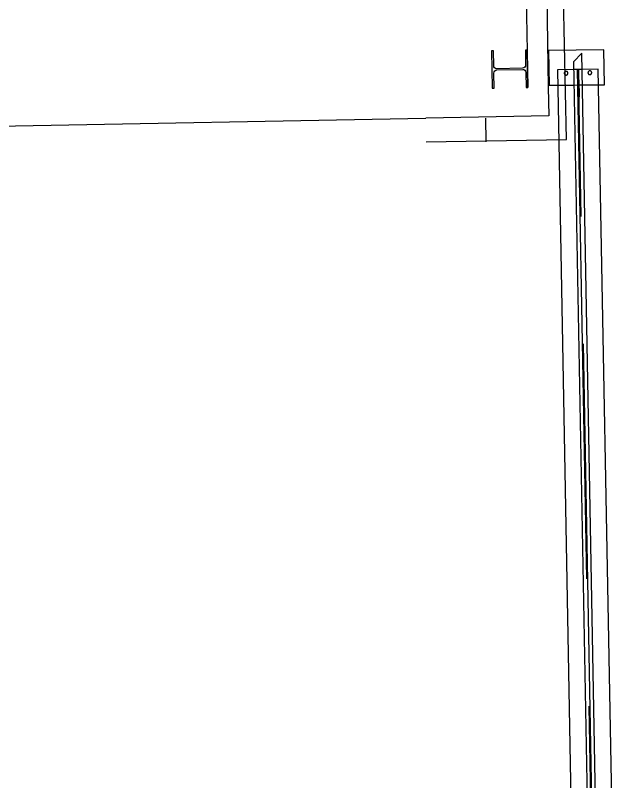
# Model space of a CAD drawing. Header units: millimetres. Extents: x 3476 to 38328, y 1439 to 26921.
# Drawn here: x 18437.5 to 18789.1, y 11726.1 to 12177.4 of the extents above; entities that cross this region are included whole.
import ezdxf

# ---------------------------------------------------------------- set-up
doc = ezdxf.new("R2010")
doc.units = ezdxf.units.MM
doc.header["$LTSCALE"] = 100
doc.header["$MEASUREMENT"] = 0
doc.linetypes.add('ACAD_ISO02W100', pattern=[15, 12, -3])
for name, color, linetype in [('A-KOLOM', 7, 'CONTINUOUS'), ('A-MUUR', 7, 'CONTINUOUS'), ('L-HULPLIJNEN', 7, 'CONTINUOUS'), ('Platen', 6, 'CONTINUOUS'), ('Profielen', 2, 'CONTINUOUS')]:
    doc.layers.add(name, color=color, linetype=linetype)

msp = doc.modelspace()

# ---------------------------------------------------------------- linework, layer by layer
at = {"layer": 'A-KOLOM'}
msp.add_lwpolyline([(18739.2, 12134.92), (18738.8, 12156.92), (18737.7, 12156.89), (18737.86, 12148.05, -0.414214), (18736.09, 12146.21), (18720.89, 12145.94, -0.414214), (18719.06, 12147.7), (18718.9, 12156.55), (18717.8, 12156.53), (18718.2, 12134.53), (18719.3, 12134.55), (18719.14, 12143.4, -0.414214), (18720.91, 12145.24), (18736.1, 12145.51, -0.414214), (18737.94, 12143.75), (18738.1, 12134.9)], format="xyb", close=True, dxfattribs=at)
at = {"layer": 'A-MUUR'}
for p, q in [((18663.87, 16245.23), (18739.2, 12134.92)), ((18675.86, 16245.45), (18751.2, 12135.14)), ((18751.2, 12135.14), (18751.51, 12118.14)), ((18751.51, 12118.14), (18679.02, 12116.81)), ((17098.29, 12087.84), (18679.02, 12116.81)), ((18714.26, 12116.88), (18714.51, 12102.89)), ((18679.28, 12102.82), (18761.92, 12104.16))]:
    msp.add_line(p, q, dxfattribs=at)
at = {"layer": 'L-HULPLIJNEN'}
msp.add_line((18761.99, 12104.16), (18669.35, 16107.74), dxfattribs=at)
at = {"layer": 'Platen', "linetype": 'Continuous', "ltscale": 0.25}
for p, q in [((18783.92, 12157.01), (18751.32, 12156.7)), ((18751.32, 12156.7), (18751.7, 12136.2)), ((18770.93, 12155.02), (18766.02, 12149.93)), ((18779.29, 11698.74), (18770.93, 12155.02)), ((18784.3, 12136.51), (18783.92, 12157.01)), ((18766.02, 12149.93), (18774.38, 11693.65)), ((18751.7, 12136.2), (18756.77, 12136.25)), ((18780.77, 12136.48), (18784.3, 12136.51))]:
    msp.add_line(p, q, dxfattribs=at)
at = {"layer": 'Platen', "color": 8, "linetype": 'ACAD_ISO02W100', "ltscale": 0.25}
for p, q in [((18771.1, 12145.56), (18766.1, 12145.47)), ((18768.23, 12145.51), (18776.69, 11683.89)), ((18777.44, 11683.91), (18768.98, 12145.52)), ((18768.98, 12145.52), (18769.05, 12141.62)), ((18769.09, 12139.42), (18769.27, 12129.43))]:
    msp.add_line(p, q, dxfattribs=at)
at = {"layer": 'Profielen', "linetype": 'Continuous', "ltscale": 0.25}
for p, q in [((18766.1, 12145.47), (18756.6, 12145.3)), ((18756.6, 12145.3), (18765.07, 11683.68)), ((18780.6, 12145.74), (18771.1, 12145.56)), ((18789.06, 11684.12), (18780.6, 12145.74))]:
    msp.add_line(p, q, dxfattribs=at)
at = {"layer": 'Profielen', "color": 8, "linetype": 'ACAD_ISO02W100', "ltscale": 0.25}
for p, q in [((18769.05, 12141.62), (18768.3, 12141.61)), ((18768.34, 12139.41), (18769.09, 12139.42)), ((18769.23, 12131.63), (18768.48, 12131.61)), ((18768.52, 12129.41), (18769.27, 12129.43))]:
    msp.add_line(p, q, dxfattribs=at)
msp.add_lwpolyline([(18756.77, 12136.25), (18766.27, 12136.34), (18768.4, 12136.36), (18769.15, 12136.37), (18771.27, 12136.39), (18780.77, 12136.48)], dxfattribs=at)
at = {"layer": 'Profielen', "color": 8, "linetype": 'ACAD_ISO02W100', "ltscale": 0.25, "extrusion": (5.51888e-15, 5.91091e-16, -1)}
msp.add_circle((-18761.64, 12143.29), 1.1, dxfattribs=at)
at = {"layer": 'Profielen', "color": 8, "linetype": 'ACAD_ISO02W100', "ltscale": 0.25, "extrusion": (-1.62831e-13, 1.62881e-13, -1)}
msp.add_circle((-18775.64, 12143.55, 0), 1.1, dxfattribs=at)
at = {"layer": 'Profielen', "color": 8, "linetype": 'ACAD_ISO02W100', "ltscale": 0.25, "extrusion": (0.999832, 0.018325, -3.56121e-13)}
msp.add_arc((11794.54, 0, 18988.39), 1.1, 180, 45, dxfattribs=at)
at = {"layer": 'Profielen', "color": 8, "linetype": 'ACAD_ISO02W100', "ltscale": 0.25, "extrusion": (1.72094e-13, -6.48567e-14, -1)}
msp.add_arc((-18775.64, 12143.55, 0), 1.1, 358.95, 359.1069, dxfattribs=at)
at = {"layer": 'Profielen', "color": 8, "linetype": 'ACAD_ISO02W100', "ltscale": 0.25, "extrusion": (0.999832, 0.018325, -3.55784e-13)}
msp.add_arc((11784.54, 0, 18988.39), 1.1, 180, 0, dxfattribs=at)
at = {"layer": 'Profielen', "color": 8, "linetype": 'ACAD_ISO02W100', "ltscale": 0.25, "extrusion": (0.999832, 0.018325, -6.55862e-13)}
msp.add_arc((11784.54, 0, 18988.39), 1.1, 45, 90, dxfattribs=at)
at = {"layer": 'Profielen', "color": 8, "linetype": 'ACAD_ISO02W100', "ltscale": 0.25, "extrusion": (0.999832, 0.018325, 9.3222e-14)}
msp.add_arc((11784.54, 0, 18988.39), 1.1, 135, 180, dxfattribs=at)

doc.saveas('drawing.dxf')
